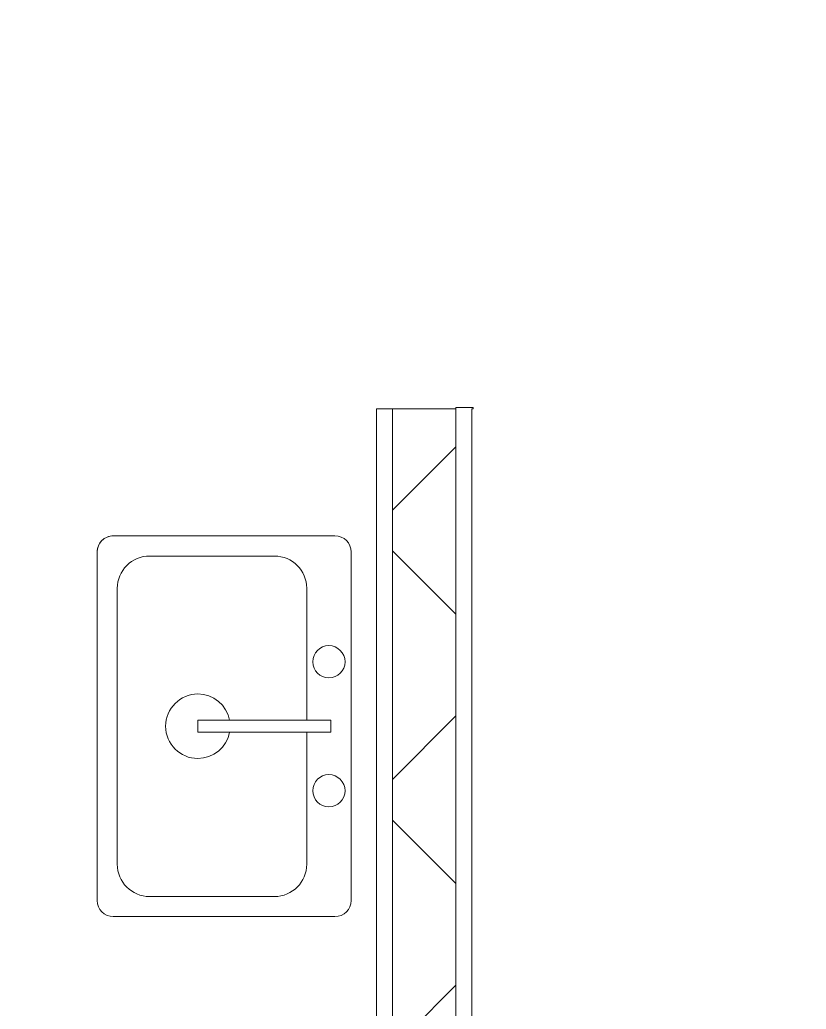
# Model space of a CAD drawing. Header units: millimetres. Extents: x 48966 to 155647, y -43515 to 26217.
# Drawn here: x 58630 to 59869, y 20671 to 22230 of the extents above; entities that cross this region are included whole.
import ezdxf

# ---------------------------------------------------------------- set-up
doc = ezdxf.new("R2010")
doc.units = ezdxf.units.MM
for name, color, linetype, lineweight in [('Обобщенные модели', 7, 'Continuous', 9), ('Обобщенные модели-1', 7, 'Continuous', 18), ('Общие ребра', 7, 'Continuous', 9), ('Перекрытия', 7, 'Continuous', 9), ('Сантехнические приборы', 7, 'Continuous', 9), ('Стены', 7, 'Continuous', 9), ('Стены-1', 7, 'Continuous', 18), ('Штриховка разреза-1', 7, 'Continuous', 9)]:
    doc.layers.add(name, color=color, linetype=linetype, lineweight=lineweight)

# ---------------------------------------------------------------- blocks, each defined once
blk = doc.blocks.new('Обвязочная балка 1 - Обвязочная балка 1-1451838-План 5-го этажа на отм_ _12_600')
at = {"layer": 'Обобщенные модели'}
for radius in [4129, 4099.1]:
    blk.add_arc((60831.6, 20067.1), radius, 90, 179.9999, dxfattribs=at)
at = {"layer": 'Обобщенные модели-1'}
for radius in [4139.9, 4135.9, 4093.9, 4089.9]:
    blk.add_arc((60831.6, 20067.1), radius, 90, 179.9999, dxfattribs=at)
blk = doc.blocks.new('Раковина-Одиночная-2D - 600 x 400 мм-5036550-План 5-го этажа на отм_ _12_600')
at = {"layer": 'Сантехнические приборы'}
for p, q in [((606.3, 515), (57.1, 515)), ((606.3, 515), (57.1, 515)), ((31.7, 489.6), (31.7, 140.4)), ((31.7, 489.6), (31.7, 140.4)), ((631.7, 140.4), (631.7, 489.6)), ((631.7, 140.4), (631.7, 489.6)), ((549.1, 483.3), (114.2, 483.3)), ((63.4, 432.5), (63.4, 235.7)), ((599.9, 235.7), (599.9, 432.5)), ((341.2, 356.3), (322.2, 356.3)), ((322.2, 356.3), (322.2, 146.8)), ((341.2, 146.8), (341.2, 356.3)), ((114.2, 184.9), (322.2, 184.9)), ((341.2, 184.9), (549.1, 184.9)), ((322.2, 146.8), (341.2, 146.8)), ((57.1, 115), (606.3, 115)), ((57.1, 115), (606.3, 115)), ((131.8, 75), (691.8, 75))]:
    blk.add_line(p, q, dxfattribs=at)
for centre, radius, start, end in [((57.1, 489.6), 25.4, 90, 180), ((57.1, 489.6), 25.4, 90, 180), ((606.3, 489.6), 25.4, 0, 90), ((606.3, 489.6), 25.4, 360, 90), ((114.2, 432.5), 50.8, 90, 180), ((549.1, 432.5), 50.8, 360, 90), ((331.7, 356.3), 50.8, 360, 180), ((331.7, 356.3), 50.8, 180, 259.1931), ((331.7, 356.3), 50.8, 280.8069, 0), ((114.2, 235.7), 50.8, 180, 270), ((549.1, 235.7), 50.8, 270, 0), ((230.1, 150), 25.4, 360, 180), ((433.3, 150), 25.4, 360, 180), ((57.1, 140.4), 25.4, 180, 270), ((57.1, 140.4), 25.4, 180, 270), ((230.1, 150), 25.4, 180, 360), ((433.3, 150), 25.4, 180, 360), ((606.3, 140.4), 25.4, 270, 360), ((606.3, 140.4), 25.4, 270, 0)]:
    blk.add_arc(centre, radius, start, end, dxfattribs=at)

msp = doc.modelspace()

# ---------------------------------------------------------------- hatches: boundary and pattern name
at = {"layer": 'Штриховка разреза-1'}
h = msp.add_hatch(dxfattribs=at)
h.set_pattern_fill('FP_3', color=256, style=0, pattern_type=2)
h.set_pattern_definition([(45, (0, 0), (-212.132, 212.132), []), (135, (0, 0), (-212.132, -212.132), [])])
h.paths.add_polyline_path([(59317, 18817.1), (59317, 21617.1), (59217, 21617.1), (59217, 18817.1)], flags=0)

# ---------------------------------------------------------------- linework, layer by layer
at = {"layer": 'Общие ребра'}
for p, q in [((59192, 21617.1), (59192, 18817.1)), ((59217, 21617.1), (59192, 21617.1)), ((59217, 18817.1), (59217, 21617.1)), ((59317, 21617.1), (59217, 21617.1)), ((59317, 21619.1), (59317, 21617.1)), ((59317, 18817.1), (59317, 21617.1)), ((59342, 18817.1), (59342, 21617.1)), ((59342, 21617.1), (59344, 21617.1))]:
    msp.add_line(p, q, dxfattribs=at)
at = {"layer": 'Перекрытия'}
for p, q in [((59192, 18817.1), (59192, 21617.1)), ((59192, 21617.1), (59317, 21617.1)), ((59342, 21617.1), (59342, 18817.1))]:
    msp.add_line(p, q, dxfattribs=at)
at = {"layer": 'Стены'}
msp.add_arc((61863.3, 20883), 5039.1, 88.2596, 165.4242, dxfattribs=at)
at = {"layer": 'Стены-1'}
for p, q in [((59342, 21619.1), (59317, 21619.1)), ((59344, 21619.1), (59342, 21619.1)), ((59344, 21617.1), (59344, 21619.1))]:
    msp.add_line(p, q, dxfattribs=at)

# ---------------------------------------------------------------- block references
at = {"layer": 'Обобщенные модели'}
msp.add_blockref('Обвязочная балка 1 - Обвязочная балка 1-1451838-План 5-го этажа на отм_ _12_600', (0, 0), dxfattribs=at)
at = {"layer": 'Сантехнические приборы', "rotation": 90}
msp.add_blockref('Раковина-Одиночная-2D - 600 x 400 мм-5036550-План 5-го этажа на отм_ _12_600', (59267, 20785.4), dxfattribs=at)

doc.saveas('drawing.dxf')
